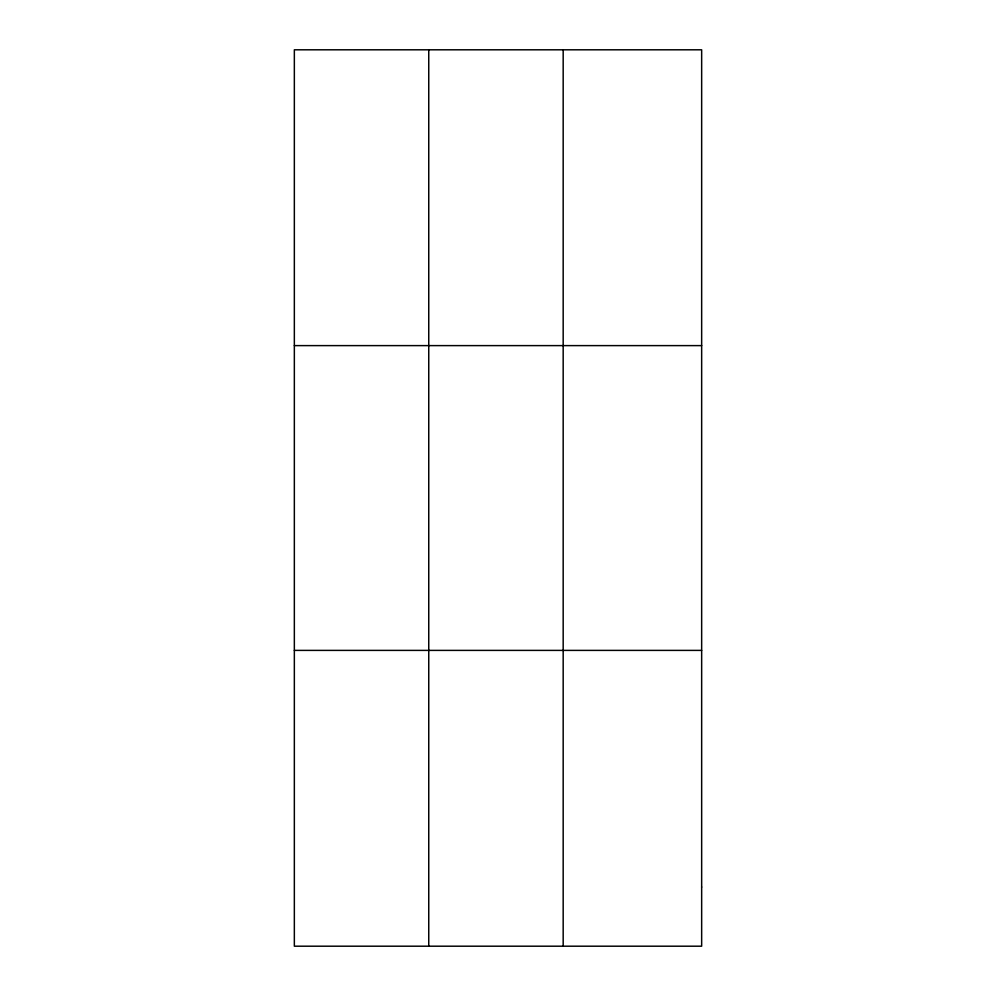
<?xml version="1.0" encoding="UTF-8"?>
<svg xmlns="http://www.w3.org/2000/svg" width="996" height="996" viewBox="0 0 996 996"><rect width="100%" height="100%" fill="white"/><g stroke="black" fill="none" stroke-linecap="round" stroke-linejoin="round"><path stroke-width="1.49" d="M428.753 49.8L428.753 946.2M563.176 49.8L563.176 946.2M294.343 345.612L701.657 345.612M294.343 650.388L701.657 650.388M701.657 887.038L701.657 946.2L294.343 946.2L294.343 49.8L701.657 49.8L701.657 887.038"/></g></svg>
